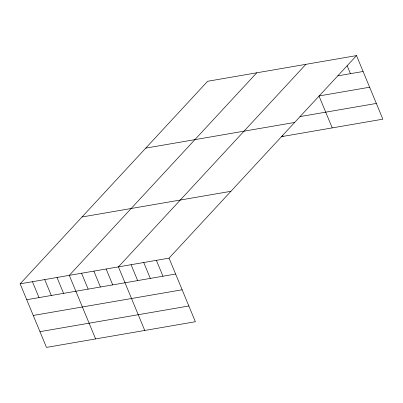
<?xml version="1.0" encoding="UTF-8"?>
<svg xmlns="http://www.w3.org/2000/svg" width="403" height="403" viewBox="0 0 403 403"><rect width="100%" height="100%" fill="white"/><g stroke="black" fill="none" stroke-linecap="round" stroke-linejoin="round"><path stroke-width="0.6" d="M356.519 55.599L169.043 258.152L195.374 321.725L46.481 347.401L20.15 283.828L207.626 81.275L356.519 55.599L382.85 119.172L281.249 136.693M256.761 72.802L69.286 275.355L95.617 338.928M305.892 64.329L118.422 266.882L144.753 330.455M337.785 75.85L363.098 71.487M369.616 87.224L318.995 95.954L332.228 127.902M299.913 116.613L376.331 103.435M145.76 148.118L294.653 122.441M82.016 216.985L230.909 191.309M20.15 283.828L169.043 258.152M26.729 299.716L175.622 274.04M33.248 315.453L182.141 289.777M39.962 331.664L188.856 305.988M347.154 65.724L350.444 73.668M282.624 135.252L283.092 136.375M156.389 260.338L162.968 276.221M143.73 262.519L150.314 278.402M131.076 264.7L137.655 280.589M106.135 269.002L112.714 284.886M93.854 271.118L100.433 287.007M81.567 273.239L88.151 289.122M56.999 277.476L63.583 293.359M44.718 279.591L51.297 295.48M32.431 281.712L39.015 297.595"/></g></svg>
